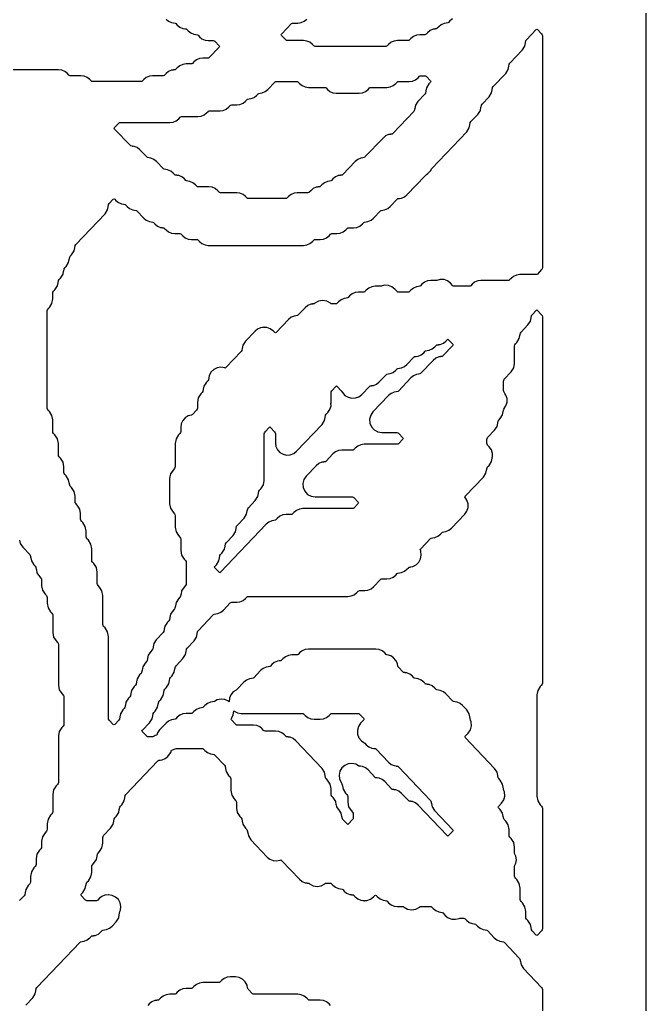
# Model space of a CAD drawing. Header units: millimetres. Extents: x 10 to 410, y 18 to 283.
# Drawn here: x 47.76 to 73.27, y 181.46 to 221.57 of the extents above; entities that cross this region are included whole.
import ezdxf

# ---------------------------------------------------------------- set-up
doc = ezdxf.new("R2010")
doc.units = ezdxf.units.MM
doc.layers.add('CUT', color=1, linetype='Continuous')

msp = doc.modelspace()

# ---------------------------------------------------------------- linework, layer by layer
at = {"layer": 'CUT'}
for points in [[(52.134, 157), (60.134, 157), (60.134, 160), (73.2679, 160), (73.2679, 280), (60.134, 280), (60.134, 283), (52.134, 283), (52.134, 280), (31.134, 280), (31.134, 283), (23.134, 283), (23.134, 280), (10, 280), (10, 160), (23.134, 160), (23.134, 157), (31.134, 157), (31.134, 160), (52.134, 160)], [(49.3438, 210.9413), (49.3681, 210.9792), (49.4242, 211.0382), (49.5261, 211.1972), (49.5511, 211.3272), (49.5528, 211.3268), (49.5703, 211.4179), (49.5946, 211.4558), (49.6507, 211.5148), (49.7526, 211.6738), (49.7776, 211.8038), (49.7793, 211.8034), (49.7968, 211.8945), (49.8211, 211.9324), (49.8772, 211.9914), (49.9791, 212.1504), (50.0041, 212.2804), (50.0058, 212.28), (50.0233, 212.3711), (50.0476, 212.409), (51.2362, 213.6595), (51.3381, 213.8185), (51.3631, 213.9484), (51.3648, 213.9481), (51.3823, 214.0392), (51.4066, 214.0771), (51.5723, 214.2514), (51.6003, 214.2726), (51.6283, 214.2514), (51.679, 214.1981), (51.7841, 214.1138), (51.9079, 214.0607), (51.9864, 214.05), (51.986, 214.0471), (52.0515, 214.0382), (52.0767, 214.018), (52.132, 213.9598), (52.2371, 213.8755), (52.3609, 213.8224), (52.4394, 213.8117), (52.439, 213.8088), (52.5045, 213.7999), (52.5297, 213.7797), (52.8115, 213.4832), (52.9167, 213.3989), (53.0405, 213.3458), (53.1189, 213.3351), (53.1185, 213.3322), (53.184, 213.3233), (53.2092, 213.3031), (53.2646, 213.2449), (53.3697, 213.1606), (53.4935, 213.1075), (53.5719, 213.0968), (53.5715, 213.0939), (53.637, 213.085), (53.6622, 213.0648), (53.7176, 213.0066), (53.8227, 212.9223), (53.9465, 212.8692), (54.08, 212.8511), (54.2846, 212.8511), (54.3166, 212.8467), (54.3417, 212.8265), (54.3971, 212.7683), (54.5022, 212.684), (54.626, 212.6309), (54.7595, 212.6128), (54.9641, 212.6128), (54.9961, 212.6084), (55.0213, 212.5882), (55.0766, 212.53), (55.1817, 212.4457), (55.3055, 212.3926), (55.439, 212.3745), (59.3135, 212.3745), (59.447, 212.3926), (59.5708, 212.4457), (59.6759, 212.53), (59.7313, 212.5882), (59.7565, 212.6084), (59.7884, 212.6128), (59.9931, 212.6128), (60.1265, 212.6309), (60.2503, 212.684), (60.3555, 212.7683), (60.4108, 212.8265), (60.436, 212.8467), (60.468, 212.8511), (60.6726, 212.8511), (60.8061, 212.8692), (60.9299, 212.9223), (61.035, 213.0066), (61.0904, 213.0648), (61.1155, 213.085), (61.1475, 213.0894), (61.3521, 213.0894), (61.4856, 213.1075), (61.6094, 213.1606), (61.7145, 213.2449), (61.7699, 213.3031), (61.7951, 213.3233), (61.8605, 213.3322), (61.8601, 213.3351), (61.9386, 213.3458), (62.0624, 213.3989), (62.1675, 213.4832), (62.4494, 213.7797), (62.4746, 213.7999), (62.5401, 213.8088), (62.5397, 213.8117), (62.6181, 213.8224), (62.7419, 213.8755), (62.847, 213.9598), (63.1289, 214.2563), (63.1541, 214.2765), (63.2196, 214.2854), (63.2192, 214.2883), (63.2977, 214.299), (63.4215, 214.3521), (63.5266, 214.4364), (64.2615, 215.2095), (64.3196, 215.2561), (64.382, 215.2947), (64.4797, 215.4063), (64.5441, 215.5069), (65.9592, 216.9957), (66.0612, 217.1547), (66.0862, 217.2846), (66.0878, 217.2843), (66.1053, 217.3753), (66.1297, 217.4133), (66.4123, 217.7106), (66.5142, 217.8696), (66.5392, 217.9995), (66.5409, 217.9992), (66.5584, 218.0902), (66.5827, 218.1282), (66.8653, 218.4255), (66.9672, 218.5845), (66.9922, 218.7144), (66.9939, 218.7141), (67.0114, 218.8051), (67.0357, 218.843), (67.5448, 219.3786), (67.6467, 219.5377), (67.6717, 219.6676), (67.6734, 219.6673), (67.6909, 219.7583), (67.7152, 219.7962), (68.2243, 220.3318), (68.3262, 220.4908), (68.3512, 220.6208), (68.3529, 220.6205), (68.3704, 220.7115), (68.3947, 220.7494), (68.7869, 221.162), (68.8149, 221.1833), (68.8429, 221.162), (69.0086, 220.9877), (69.0329, 220.9498), (69.0414, 220.9055), (69.0414, 211.4689), (69.0329, 211.4247), (69.0086, 211.3867), (68.8382, 211.2075), (68.8131, 211.1873), (68.7811, 211.183), (68.1235, 211.183), (67.99, 211.1648), (67.8662, 211.1117), (67.7611, 211.0275), (67.7057, 210.9692), (67.6805, 210.949), (67.6486, 210.9447), (66.5379, 210.9447), (66.4044, 210.9265), (66.2806, 210.8734), (66.1755, 210.7892), (66.1201, 210.7309), (66.095, 210.7107), (66.063, 210.7064), (65.4511, 210.7064), (65.4192, 210.7107), (65.394, 210.7309), (65.296, 210.834), (65.1762, 210.9267), (65.0342, 210.9793), (64.883, 210.987), (64.7368, 210.9491), (64.704, 210.9447), (64.4993, 210.9447), (64.3659, 210.9265), (64.2421, 210.8734), (64.1369, 210.7892), (64.0816, 210.7309), (64.0564, 210.7107), (63.9909, 210.7018), (63.9913, 210.6989), (63.9128, 210.6882), (63.789, 210.6351), (63.6839, 210.5509), (63.6286, 210.4926), (63.6034, 210.4724), (63.5714, 210.4681), (63.1861, 210.4681), (63.1541, 210.4724), (63.1289, 210.4926), (63.0309, 210.5957), (62.9111, 210.6884), (62.7691, 210.741), (62.6179, 210.7487), (62.4717, 210.7108), (62.4389, 210.7064), (62.2343, 210.7064), (62.1008, 210.6882), (61.977, 210.6351), (61.8719, 210.5509), (61.8165, 210.4926), (61.7913, 210.4724), (61.7594, 210.4681), (61.5547, 210.4681), (61.4213, 210.4499), (61.2975, 210.3968), (61.1923, 210.3126), (61.137, 210.2543), (61.1118, 210.2341), (61.0463, 210.2252), (61.0467, 210.2223), (60.9682, 210.2116), (60.8444, 210.1585), (60.7393, 210.0743), (60.684, 210.016), (60.6588, 209.9958), (60.6268, 209.9915), (60.468, 209.9915), (60.436, 209.9958), (60.4071, 210.019), (60.2601, 210.1006), (60.0944, 210.1289), (59.9287, 210.1006), (59.7817, 210.019), (59.7527, 209.9958), (59.6873, 209.9869), (59.6877, 209.984), (59.6092, 209.9733), (59.4854, 209.9202), (59.3803, 209.836), (59.0984, 209.5394), (59.0732, 209.5192), (59.0077, 209.5103), (59.0081, 209.5074), (58.9297, 209.4967), (58.8059, 209.4436), (58.7008, 209.3594), (58.197, 208.8294), (58.1691, 208.8082), (58.1411, 208.8294), (58.089, 208.8842), (57.9643, 208.9796), (57.8162, 209.0316), (57.716, 209.0339), (57.716, 209.0383), (57.7041, 209.0383), (57.678, 209.0348), (57.6593, 209.0352), (57.6487, 209.0337), (57.6491, 209.0308), (57.5706, 209.0201), (57.4468, 208.967), (57.3417, 208.8828), (56.9476, 208.4682), (56.8457, 208.3092), (56.8207, 208.1792), (56.819, 208.1795), (56.8015, 208.0885), (56.7772, 208.0506), (56.1585, 207.3997), (56.1293, 207.3775), (56.1103, 207.3839), (55.9552, 207.41), (55.7997, 207.3865), (55.6591, 207.316), (55.5474, 207.2052), (55.4757, 207.0653), (55.4633, 206.9874), (55.46, 206.9881), (55.4425, 206.897), (55.4181, 206.8591), (55.362, 206.8001), (55.2601, 206.6411), (55.2351, 206.5111), (55.2335, 206.5115), (55.2159, 206.4204), (55.1916, 206.3825), (55.1355, 206.3235), (55.0336, 206.1645), (54.9979, 205.979), (54.9979, 205.7498), (54.9894, 205.7055), (54.9651, 205.6676), (54.7947, 205.4884), (54.7696, 205.4682), (54.7511, 205.4657), (54.6135, 205.4263), (54.4927, 205.3496), (54.3986, 205.2418), (54.3389, 205.1118), (54.3184, 204.9702), (54.3184, 204.7966), (54.3099, 204.7523), (54.2856, 204.7144), (54.2295, 204.6554), (54.1276, 204.4964), (54.0919, 204.3109), (54.0919, 203.3668), (54.0834, 203.3225), (54.0591, 203.2846), (54.003, 203.2256), (53.9011, 203.0666), (53.8654, 202.8811), (53.8654, 201.8508), (53.9011, 201.6653), (54.003, 201.5063), (54.0591, 201.4473), (54.0834, 201.4094), (54.0919, 201.3651), (54.0919, 200.8976), (54.1276, 200.7121), (54.2295, 200.5531), (54.2856, 200.4941), (54.3099, 200.4562), (54.3184, 200.4119), (54.3184, 199.9444), (54.3541, 199.7589), (54.456, 199.5999), (54.5121, 199.5409), (54.5364, 199.503), (54.5449, 199.4587), (54.5449, 198.6008), (54.5364, 198.5566), (54.5121, 198.5187), (54.456, 198.4597), (54.3541, 198.3006), (54.3291, 198.1707), (54.3274, 198.171), (54.3099, 198.08), (54.2856, 198.0421), (54.2295, 197.9831), (54.1276, 197.824), (54.1026, 197.6941), (54.1009, 197.6944), (54.0834, 197.6034), (54.0591, 197.5655), (54.003, 197.5065), (53.9011, 197.3475), (53.8761, 197.2175), (53.8744, 197.2178), (53.8569, 197.1268), (53.8326, 197.0889), (53.7765, 197.0299), (53.6746, 196.8709), (53.6496, 196.7409), (53.6479, 196.7412), (53.6304, 196.6502), (53.6061, 196.6123), (53.3235, 196.315), (53.2216, 196.156), (53.1966, 196.026), (53.1949, 196.0263), (53.1774, 195.9353), (53.1531, 195.8974), (53.097, 195.8384), (52.995, 195.6794), (52.9701, 195.5494), (52.9684, 195.5498), (52.9509, 195.4587), (52.9265, 195.4208), (52.8705, 195.3618), (52.7685, 195.2028), (52.7435, 195.0728), (52.7419, 195.0732), (52.7244, 194.9821), (52.7, 194.9442), (52.644, 194.8852), (52.542, 194.7262), (52.517, 194.5962), (52.5154, 194.5966), (52.4978, 194.5055), (52.4735, 194.4676), (52.4174, 194.4086), (52.3155, 194.2496), (52.2905, 194.1196), (52.2888, 194.12), (52.2713, 194.0289), (52.247, 193.991), (52.1909, 193.932), (52.089, 193.773), (52.064, 193.643), (52.0623, 193.6434), (52.0448, 193.5523), (52.0205, 193.5144), (51.9644, 193.4554), (51.8625, 193.2964), (51.8375, 193.1665), (51.8358, 193.1668), (51.8183, 193.0757), (51.794, 193.0378), (51.6283, 192.8635), (51.6003, 192.8423), (51.5723, 192.8635), (51.4066, 193.0378), (51.3823, 193.0757), (51.3738, 193.12), (51.3738, 196.4471), (51.3381, 196.6326), (51.2362, 196.7916), (51.1801, 196.8506), (51.1558, 196.8885), (51.1473, 196.9328), (51.1473, 198.1152), (51.1116, 198.3006), (51.0097, 198.4597), (50.9536, 198.5187), (50.9293, 198.5566), (50.9208, 198.6008), (50.9208, 199.0684), (50.8851, 199.2538), (50.7832, 199.4128), (50.7271, 199.4718), (50.7028, 199.5098), (50.6943, 199.554), (50.6943, 200.0216), (50.6586, 200.207), (50.5567, 200.366), (50.5006, 200.425), (50.4763, 200.463), (50.4678, 200.5072), (50.4678, 200.7365), (50.4321, 200.9219), (50.3302, 201.0809), (50.2741, 201.1399), (50.2498, 201.1779), (50.2413, 201.2221), (50.2413, 201.4513), (50.2056, 201.6368), (50.1037, 201.7958), (50.0476, 201.8548), (50.0233, 201.8928), (50.0148, 201.937), (50.0148, 202.1662), (49.9791, 202.3517), (49.8772, 202.5107), (49.8211, 202.5697), (49.7968, 202.6077), (49.7793, 202.6987), (49.7776, 202.6984), (49.7526, 202.8283), (49.6507, 202.9873), (49.5946, 203.0463), (49.5703, 203.0843), (49.5618, 203.1285), (49.5618, 203.3577), (49.5261, 203.5432), (49.4242, 203.7022), (49.3681, 203.7612), (49.3438, 203.7991), (49.3352, 203.8434), (49.3352, 204.3109), (49.2996, 204.4964), (49.1977, 204.6554), (49.1416, 204.7144), (49.1172, 204.7523), (49.1087, 204.7966), (49.1087, 205.2641), (49.0731, 205.4496), (48.9711, 205.6086), (48.9151, 205.6676), (48.8907, 205.7055), (48.8822, 205.7498), (48.8822, 209.7055), (48.8907, 209.7498), (48.9151, 209.7877), (48.9711, 209.8467), (49.0731, 210.0057), (49.1087, 210.1912), (49.1087, 210.4204), (49.1172, 210.4647), (49.1416, 210.5026), (49.1977, 210.5616), (49.2996, 210.7206), (49.3246, 210.8506), (49.3262, 210.8502)], [(51.8035, 217.3542), (51.8287, 217.3744), (51.8607, 217.3787), (53.8773, 217.3787), (54.0108, 217.3969), (54.1346, 217.45), (54.2397, 217.5342), (54.2951, 217.5925), (54.3203, 217.6127), (54.3523, 217.617), (55.0099, 217.617), (55.1434, 217.6352), (55.2672, 217.6883), (55.3723, 217.7725), (55.4277, 217.8308), (55.4528, 217.851), (55.4848, 217.8553), (55.9159, 217.8553), (56.0494, 217.8735), (56.1732, 217.9266), (56.2783, 218.0108), (56.3337, 218.0691), (56.3589, 218.0893), (56.3908, 218.0936), (56.5954, 218.0936), (56.7289, 218.1118), (56.8527, 218.1649), (56.9578, 218.2491), (57.0132, 218.3074), (57.0384, 218.3276), (57.1039, 218.3365), (57.1035, 218.3394), (57.1819, 218.3501), (57.3057, 218.4032), (57.4109, 218.4874), (57.4662, 218.5457), (57.4914, 218.5659), (57.5569, 218.5748), (57.5565, 218.5777), (57.635, 218.5884), (57.7588, 218.6415), (57.8639, 218.7257), (58.1457, 219.0223), (58.1709, 219.0425), (58.2029, 219.0468), (59.0413, 219.0468), (59.0732, 219.0425), (59.0984, 219.0223), (59.1538, 218.964), (59.2589, 218.8798), (59.3827, 218.8267), (59.5162, 218.8085), (60.1738, 218.8085), (60.2058, 218.8042), (60.2309, 218.784), (60.2863, 218.7257), (60.3914, 218.6415), (60.5152, 218.5884), (60.6487, 218.5702), (61.5786, 218.5702), (61.7121, 218.5884), (61.8359, 218.6415), (61.941, 218.7257), (61.9964, 218.784), (62.0216, 218.8042), (62.0535, 218.8085), (62.7112, 218.8085), (62.8446, 218.8267), (62.9684, 218.8798), (63.0736, 218.964), (63.1289, 219.0223), (63.1541, 219.0425), (63.1861, 219.0468), (63.6172, 219.0468), (63.7507, 219.065), (63.8745, 219.1181), (63.9796, 219.2023), (64.035, 219.2606), (64.0601, 219.2808), (64.0921, 219.2851), (64.2509, 219.2851), (64.2829, 219.2808), (64.3081, 219.2606), (64.485, 219.0744), (64.5043, 219.0468), (64.485, 219.0192), (64.4224, 218.9533), (64.3204, 218.7943), (64.2955, 218.6643), (64.2938, 218.6646), (64.2763, 218.5736), (64.2519, 218.5357), (63.9694, 218.2384), (63.8674, 218.0794), (63.8424, 217.9494), (63.8408, 217.9498), (63.8232, 217.8587), (63.7989, 217.8208), (62.949, 216.9267), (62.9239, 216.9065), (62.8584, 216.8976), (62.8588, 216.8946), (62.7803, 216.884), (62.6565, 216.8309), (62.5514, 216.7466), (61.8165, 215.9735), (61.7913, 215.9533), (61.7258, 215.9444), (61.7262, 215.9415), (61.6478, 215.9308), (61.524, 215.8777), (61.4188, 215.7934), (60.9105, 215.2586), (60.8853, 215.2384), (60.8198, 215.2295), (60.8202, 215.2266), (60.7417, 215.2159), (60.6179, 215.1628), (60.5128, 215.0785), (60.4574, 215.0203), (60.4323, 215.0001), (60.3668, 214.9912), (60.3672, 214.9883), (60.2887, 214.9776), (60.1649, 214.9245), (60.0598, 214.8402), (60.0044, 214.782), (59.9793, 214.7618), (59.9138, 214.7529), (59.9142, 214.75), (59.8357, 214.7393), (59.7119, 214.6862), (59.6068, 214.6019), (59.5514, 214.5437), (59.5262, 214.5235), (59.4943, 214.5191), (59.0632, 214.5191), (58.9297, 214.501), (58.8059, 214.4479), (58.7008, 214.3636), (58.6454, 214.3054), (58.6202, 214.2852), (58.5882, 214.2809), (57.0704, 214.2809), (57.0384, 214.2852), (57.0132, 214.3054), (56.9578, 214.3636), (56.8527, 214.4479), (56.7289, 214.501), (56.5954, 214.5191), (55.9378, 214.5191), (55.9058, 214.5235), (55.8807, 214.5437), (55.8253, 214.6019), (55.7202, 214.6862), (55.5964, 214.7393), (55.4629, 214.7574), (55.0318, 214.7574), (54.9998, 214.7618), (54.9746, 214.782), (54.9193, 214.8402), (54.8141, 214.9245), (54.6904, 214.9776), (54.6119, 214.9883), (54.6123, 214.9912), (54.5468, 215.0001), (54.5216, 215.0203), (54.4663, 215.0785), (54.3611, 215.1628), (54.2373, 215.2159), (54.1589, 215.2266), (54.1593, 215.2295), (54.0938, 215.2384), (54.0686, 215.2586), (54.0132, 215.3168), (53.9081, 215.4011), (53.7843, 215.4542), (53.7059, 215.4649), (53.7063, 215.4678), (53.6408, 215.4767), (53.6156, 215.4969), (53.3337, 215.7934), (53.2286, 215.8777), (53.1048, 215.9308), (53.0263, 215.9415), (53.0267, 215.9444), (52.9612, 215.9533), (52.9361, 215.9735), (52.6542, 216.27), (52.5491, 216.3543), (52.4253, 216.4074), (52.3468, 216.4181), (52.3472, 216.421), (52.2817, 216.4299), (52.2565, 216.4501), (51.6266, 217.1128), (51.6074, 217.1404), (51.6266, 217.168)], [(53.2344, 192.3832), (53.1768, 192.3585), (53.1755, 192.3577), (53.1569, 192.3581), (53.152, 192.3574), (52.9932, 192.3574), (52.9612, 192.3618), (52.9361, 192.382), (52.7591, 192.5681), (52.7399, 192.5957), (52.7591, 192.6233), (53.0483, 192.9276), (53.1502, 193.0866), (53.1752, 193.2165), (53.1769, 193.2162), (53.1944, 193.3072), (53.2187, 193.3452), (53.2748, 193.4042), (53.3767, 193.5632), (53.4017, 193.6931), (53.4034, 193.6928), (53.4209, 193.7838), (53.4452, 193.8218), (53.5013, 193.8808), (53.6032, 194.0398), (53.6282, 194.1697), (53.6299, 194.1694), (53.6474, 194.2604), (53.6717, 194.2984), (53.7278, 194.3574), (53.8297, 194.5164), (53.8547, 194.6463), (53.8564, 194.646), (53.8739, 194.737), (53.8982, 194.775), (53.9543, 194.834), (54.0562, 194.993), (54.0812, 195.1229), (54.0829, 195.1226), (54.1004, 195.2136), (54.1247, 195.2516), (54.4073, 195.5489), (54.5093, 195.7079), (54.5342, 195.8378), (54.5359, 195.8375), (54.5534, 195.9285), (54.5778, 195.9664), (54.8604, 196.2638), (54.9623, 196.4228), (54.9873, 196.5527), (54.9889, 196.5524), (55.0065, 196.6434), (55.0308, 196.6813), (55.6542, 197.3372), (55.6793, 197.3574), (55.7448, 197.3663), (55.7444, 197.3692), (55.8229, 197.3799), (55.9467, 197.433), (56.0518, 197.5172), (56.3337, 197.8138), (56.3589, 197.834), (56.3908, 197.8383), (56.5954, 197.8383), (56.7289, 197.8564), (56.8527, 197.9096), (56.9578, 197.9938), (57.0132, 198.0521), (57.0384, 198.0722), (57.0704, 198.0766), (61.1256, 198.0766), (61.2591, 198.0947), (61.3829, 198.1479), (61.488, 198.2321), (61.5434, 198.2904), (61.5685, 198.3105), (61.6005, 198.3149), (61.8051, 198.3149), (61.9386, 198.333), (62.0624, 198.3862), (62.1675, 198.4704), (62.4494, 198.767), (62.4746, 198.7871), (62.5065, 198.7915), (62.7112, 198.7915), (62.8446, 198.8096), (62.9684, 198.8628), (63.0736, 198.947), (63.1289, 199.0053), (63.1541, 199.0254), (63.2196, 199.0343), (63.2192, 199.0373), (63.2977, 199.0479), (63.4215, 199.1011), (63.5266, 199.1853), (63.5819, 199.2436), (63.6071, 199.2637), (63.6726, 199.2726), (63.6719, 199.2782), (63.7614, 199.2923), (63.9002, 199.3626), (64.0107, 199.4721), (64.0822, 199.6104), (64.1077, 199.7639), (64.0848, 199.9178), (64.0646, 199.982), (64.0845, 200.0106), (64.488, 200.4351), (64.5131, 200.4552), (64.5786, 200.4641), (64.5782, 200.4671), (64.6567, 200.4777), (64.7805, 200.5309), (64.8856, 200.6151), (64.941, 200.6733), (64.9662, 200.6935), (65.0317, 200.7024), (65.0313, 200.7054), (65.1097, 200.716), (65.2335, 200.7691), (65.3386, 200.8534), (65.8827, 201.4257), (65.9692, 201.55), (66.0145, 201.6945), (66.0145, 201.8459), (65.9692, 201.9904), (65.9158, 202.0671), (65.9183, 202.0688), (65.8774, 202.1277), (65.8966, 202.1553), (66.6388, 202.9361), (66.7407, 203.0951), (66.7657, 203.225), (66.7674, 203.2247), (66.7849, 203.3157), (66.8092, 203.3537), (66.8653, 203.4127), (66.9672, 203.5717), (66.9922, 203.7016), (66.9939, 203.7013), (67, 203.7334), (67.0004, 203.7443), (67.0029, 203.7572), (67.0029, 203.7957), (67.002, 203.7957), (67.005, 203.891), (66.9607, 204.0423), (66.8714, 204.1723), (66.8092, 204.2378), (66.7849, 204.2757), (66.7764, 204.32), (66.7764, 204.463), (66.7849, 204.5072), (66.8092, 204.5452), (67.0918, 204.8425), (67.1937, 205.0015), (67.2187, 205.1314), (67.2204, 205.1311), (67.2379, 205.2221), (67.2622, 205.2601), (67.3183, 205.3191), (67.4202, 205.4781), (67.4452, 205.608), (67.4469, 205.6077), (67.4644, 205.6987), (67.5144, 205.7768), (67.5122, 205.7782), (67.5547, 205.8394), (67.6, 205.9839), (67.6, 206.1353), (67.5547, 206.2798), (67.5122, 206.3409), (67.5144, 206.3424), (67.4644, 206.4204), (67.4559, 206.4647), (67.4559, 206.846), (67.4644, 206.8902), (67.4887, 206.9282), (67.7713, 207.2255), (67.8732, 207.3845), (67.9089, 207.5699), (67.9089, 208.2758), (67.9174, 208.32), (67.9417, 208.3579), (67.9978, 208.4169), (68.0997, 208.576), (68.1247, 208.7059), (68.1264, 208.7056), (68.1439, 208.7966), (68.1682, 208.8345), (68.4508, 209.1318), (68.5528, 209.2908), (68.5777, 209.4208), (68.5794, 209.4205), (68.5969, 209.5115), (68.6213, 209.5494), (68.7869, 209.7237), (68.8149, 209.745), (68.8429, 209.7237), (69.0086, 209.5494), (69.0329, 209.5115), (69.0414, 209.4672), (69.0414, 194.5498), (69.0329, 194.5055), (69.0086, 194.4676), (68.9525, 194.4086), (68.8506, 194.2496), (68.8149, 194.0641), (68.8149, 189.9359), (68.8506, 189.7504), (68.9525, 189.5914), (69.0086, 189.5324), (69.0329, 189.4945), (69.0414, 189.4502), (69.0414, 184.5413), (69.0329, 184.497), (69.0086, 184.4591), (68.8429, 184.2848), (68.8149, 184.2635), (68.7869, 184.2848), (68.6213, 184.4591), (68.5969, 184.497), (68.5794, 184.5881), (68.5777, 184.5877), (68.5528, 184.7177), (68.4508, 184.8767), (68.3947, 184.9357), (68.3704, 184.9736), (68.3619, 185.0179), (68.3619, 185.2471), (68.3262, 185.4326), (68.2243, 185.5916), (68.1682, 185.6506), (68.1439, 185.6885), (68.1354, 185.7328), (68.1354, 186.2003), (68.0997, 186.3858), (67.9978, 186.5448), (67.9417, 186.6038), (67.9174, 186.6417), (67.9089, 186.6859), (67.9089, 187.0672), (67.9212, 187.1313), (67.9583, 187.2126), (67.9784, 187.3532), (67.9583, 187.4938), (67.9212, 187.5751), (67.9089, 187.6391), (67.9089, 187.8684), (67.8732, 188.0538), (67.7713, 188.2128), (67.7152, 188.2718), (67.6909, 188.3098), (67.6824, 188.354), (67.6824, 188.5833), (67.6467, 188.7687), (67.5448, 188.9277), (67.4887, 188.9867), (67.4644, 189.0247), (67.4469, 189.1157), (67.4452, 189.1154), (67.4202, 189.2453), (67.3183, 189.4043), (67.2556, 189.4703), (67.2364, 189.4979), (67.2556, 189.5255), (67.3746, 189.6506), (67.4672, 189.7878), (67.5099, 189.9477), (67.4981, 190.1128), (67.4729, 190.1718), (67.4469, 190.3072), (67.4452, 190.3069), (67.4202, 190.4368), (67.3183, 190.5958), (67.2622, 190.6548), (67.2379, 190.6928), (67.2204, 190.7838), (67.2187, 190.7835), (67.1937, 190.9134), (67.0918, 191.0724), (65.8966, 192.3298), (65.8774, 192.3574), (65.8966, 192.385), (66.0155, 192.5102), (66.1081, 192.6474), (66.1509, 192.8073), (66.1391, 192.9723), (66.1139, 193.0314), (66.0878, 193.1668), (66.0862, 193.1665), (66.0612, 193.2964), (65.9592, 193.4554), (65.7917, 193.6317), (65.6865, 193.716), (65.5627, 193.7691), (65.4843, 193.7798), (65.4847, 193.7827), (65.4192, 193.7916), (65.394, 193.8118), (65.1121, 194.1083), (65.007, 194.1926), (64.8832, 194.2457), (64.8047, 194.2563), (64.8051, 194.2593), (64.7397, 194.2682), (64.7145, 194.2884), (64.6591, 194.3466), (64.554, 194.4309), (64.4302, 194.484), (64.3517, 194.4946), (64.3521, 194.4976), (64.2866, 194.5065), (64.2615, 194.5267), (64.2061, 194.5849), (64.101, 194.6691), (63.9772, 194.7223), (63.8987, 194.7329), (63.8991, 194.7359), (63.8336, 194.7448), (63.8084, 194.7649), (63.7531, 194.8232), (63.648, 194.9074), (63.5242, 194.9606), (63.4457, 194.9712), (63.4461, 194.9742), (63.3806, 194.9831), (63.3554, 195.0032), (63.1785, 195.1894), (63.1575, 195.2196), (63.153, 195.2339), (63.1375, 195.3408), (63.0778, 195.4708), (62.9837, 195.5786), (62.8629, 195.6553), (62.7254, 195.6947), (62.7011, 195.698), (62.6759, 195.7181), (62.6205, 195.7764), (62.5154, 195.8606), (62.3916, 195.9138), (62.2581, 195.9319), (59.5162, 195.9319), (59.3827, 195.9138), (59.2589, 195.8606), (59.1538, 195.7764), (59.0984, 195.7181), (59.0732, 195.698), (59.0413, 195.6936), (58.8366, 195.6936), (58.7032, 195.6755), (58.5794, 195.6223), (58.4742, 195.5381), (58.4189, 195.4798), (58.3937, 195.4597), (58.3282, 195.4508), (58.3286, 195.4478), (58.2501, 195.4372), (58.1263, 195.384), (58.0212, 195.2998), (57.9659, 195.2415), (57.9407, 195.2214), (57.8752, 195.2125), (57.8756, 195.2095), (57.7971, 195.1989), (57.6733, 195.1457), (57.5682, 195.0615), (57.2863, 194.7649), (57.2612, 194.7448), (57.1957, 194.7359), (57.1961, 194.7329), (57.1176, 194.7223), (56.9938, 194.6691), (56.8887, 194.5849), (56.6068, 194.2884), (56.5752, 194.263), (56.4581, 194.19), (56.3594, 194.0751), (56.2997, 193.936), (56.2844, 193.7853), (56.285, 193.7826), (56.2577, 193.808), (56.1145, 193.8745), (55.9577, 193.893), (55.8029, 193.8616), (55.691, 193.798), (55.6762, 193.7917), (55.6101, 193.7827), (55.6105, 193.7798), (55.532, 193.7691), (55.4083, 193.716), (55.3031, 193.6317), (55.2478, 193.5735), (55.2226, 193.5533), (55.1571, 193.5444), (55.1575, 193.5415), (55.079, 193.5308), (54.9552, 193.4777), (54.8501, 193.3934), (54.7947, 193.3352), (54.7696, 193.315), (54.7376, 193.3106), (54.533, 193.3106), (54.3995, 193.2925), (54.2757, 193.2394), (54.1706, 193.1551), (54.1152, 193.0969), (54.09, 193.0767), (54.0246, 193.0678), (54.025, 193.0649), (53.9465, 193.0542), (53.8227, 193.0011), (53.7176, 192.9168), (53.4537, 192.6392), (53.3679, 192.5164), (53.3379, 192.4224), (53.2786, 192.4088)], [(55.7664, 199.3616), (55.8683, 199.5206), (55.8933, 199.6506), (55.895, 199.6502), (55.9125, 199.7413), (55.9368, 199.7792), (55.9929, 199.8382), (56.0948, 199.9972), (56.1198, 200.1272), (56.1215, 200.1268), (56.139, 200.2179), (56.1633, 200.2558), (56.4459, 200.5531), (56.5478, 200.7121), (56.5728, 200.8421), (56.5745, 200.8417), (56.592, 200.9328), (56.6163, 200.9707), (56.8989, 201.268), (57.0008, 201.427), (57.0258, 201.557), (57.0275, 201.5566), (57.045, 201.6477), (57.0693, 201.6856), (57.3519, 201.9829), (57.4539, 202.1419), (57.4789, 202.2718), (57.4805, 202.2715), (57.498, 202.3626), (57.5224, 202.4005), (57.5784, 202.4595), (57.6804, 202.6185), (57.716, 202.804), (57.716, 204.7013), (57.7246, 204.7455), (57.7489, 204.7835), (57.9146, 204.9578), (57.9425, 204.979), (57.9705, 204.9578), (58.1362, 204.7835), (58.1605, 204.7455), (58.1691, 204.7013), (58.1691, 204.3326), (58.1911, 204.186), (58.2551, 204.0522), (58.3556, 203.9431), (58.4836, 203.8683), (58.6279, 203.8343), (58.7759, 203.8442), (58.9145, 203.897), (59.0315, 203.9881), (60.07, 205.0808), (60.172, 205.2398), (60.1969, 205.3697), (60.1986, 205.3694), (60.2161, 205.4604), (60.2405, 205.4984), (60.3027, 205.5639), (60.392, 205.6939), (60.4363, 205.8452), (60.4333, 205.9404), (60.4341, 205.9404), (60.4341, 206.3694), (60.4426, 206.4136), (60.467, 206.4516), (60.6327, 206.6259), (60.6606, 206.6471), (60.6886, 206.6259), (60.8543, 206.4516), (60.9016, 206.3778), (61.0009, 206.2648), (61.1293, 206.1865), (61.2751, 206.1499), (61.4253, 206.1583), (61.5661, 206.211), (61.685, 206.3032), (61.9964, 206.6308), (62.0216, 206.651), (62.0871, 206.6599), (62.0867, 206.6628), (62.1651, 206.6735), (62.2889, 206.7266), (62.394, 206.8108), (62.6759, 207.1074), (62.7011, 207.1276), (62.7666, 207.1365), (62.7662, 207.1394), (62.8446, 207.1501), (62.9684, 207.2032), (63.0736, 207.2874), (63.1289, 207.3457), (63.1541, 207.3659), (63.2196, 207.3748), (63.2192, 207.3777), (63.2977, 207.3884), (63.4215, 207.4415), (63.5266, 207.5257), (63.8084, 207.8223), (63.8336, 207.8425), (63.8991, 207.8514), (63.8987, 207.8543), (63.9772, 207.865), (64.101, 207.9181), (64.2061, 208.0023), (64.2615, 208.0606), (64.2866, 208.0808), (64.3521, 208.0897), (64.3517, 208.0926), (64.4302, 208.1033), (64.554, 208.1564), (64.6591, 208.2406), (64.7145, 208.2989), (64.7397, 208.3191), (64.8051, 208.328), (64.8047, 208.3309), (64.8832, 208.3416), (65.007, 208.3947), (65.1121, 208.4789), (65.1628, 208.5323), (65.1908, 208.5535), (65.2188, 208.5323), (65.3911, 208.351), (65.4103, 208.3234), (65.3911, 208.2958), (64.9876, 207.8713), (64.9624, 207.8512), (64.8969, 207.8423), (64.8973, 207.8393), (64.8189, 207.8287), (64.6951, 207.7755), (64.59, 207.6913), (64.0816, 207.1564), (64.0564, 207.1363), (63.9909, 207.1274), (63.9913, 207.1244), (63.9128, 207.1138), (63.789, 207.0606), (63.6839, 206.9764), (63.1755, 206.4415), (63.1504, 206.4214), (63.0849, 206.4125), (63.0853, 206.4095), (63.0068, 206.3989), (62.883, 206.3457), (62.7779, 206.2615), (62.1429, 205.5934), (62.0502, 205.456), (62.0075, 205.2959), (62.0195, 205.1306), (62.0848, 204.9783), (62.1964, 204.8558), (62.3418, 204.7764), (62.5053, 204.7489), (63.1184, 204.7489), (63.1504, 204.7446), (63.1755, 204.7244), (63.3525, 204.5382), (63.3717, 204.5106), (63.3525, 204.483), (63.1755, 204.2969), (63.1504, 204.2767), (63.1184, 204.2723), (61.7813, 204.2723), (61.6478, 204.2542), (61.524, 204.2011), (61.4188, 204.1168), (61.3635, 204.0586), (61.3383, 204.0384), (61.3063, 204.034), (60.8752, 204.034), (60.7417, 204.0159), (60.6179, 203.9628), (60.5128, 203.8785), (60.2309, 203.582), (60.2058, 203.5618), (60.1403, 203.5529), (60.1407, 203.55), (60.0622, 203.5393), (59.9384, 203.4862), (59.8333, 203.4019), (59.4248, 202.9721), (59.3321, 202.8348), (59.2894, 202.6746), (59.3014, 202.5093), (59.3667, 202.3571), (59.4783, 202.2345), (59.6237, 202.1551), (59.7872, 202.1277), (61.3063, 202.1277), (61.3383, 202.1233), (61.3635, 202.1031), (61.5404, 201.917), (61.5597, 201.8894), (61.5404, 201.8618), (61.3635, 201.6756), (61.3383, 201.6554), (61.3063, 201.6511), (59.2897, 201.6511), (59.1562, 201.6329), (59.0324, 201.5798), (58.9273, 201.4955), (58.8719, 201.4373), (58.8467, 201.4171), (58.8147, 201.4128), (58.6101, 201.4128), (58.4767, 201.3946), (58.3529, 201.3415), (58.2477, 201.2572), (58.1924, 201.199), (58.1672, 201.1788), (58.1017, 201.1699), (58.1021, 201.167), (58.0236, 201.1563), (57.8998, 201.1032), (57.7947, 201.0189), (55.932, 199.0592), (55.904, 199.038), (55.876, 199.0592), (55.7037, 199.2405), (55.6845, 199.2681), (55.7037, 199.2957)], [(56.6341, 193.3336), (56.7838, 193.3106), (59.2678, 193.3106), (59.2997, 193.3063), (59.3249, 193.2861), (59.3803, 193.2279), (59.4854, 193.1436), (59.6092, 193.0905), (59.7427, 193.0723), (59.9931, 193.0723), (60.1265, 193.0905), (60.2503, 193.1436), (60.3555, 193.2279), (60.4108, 193.2861), (60.436, 193.3063), (60.468, 193.3106), (61.5328, 193.3106), (61.5648, 193.3063), (61.59, 193.2861), (61.767, 193.0999), (61.7862, 193.0723), (61.767, 193.0447), (61.6412, 192.9125), (61.5511, 192.7806), (61.5071, 192.627), (61.5139, 192.4673), (61.5706, 192.318), (61.6716, 192.1942), (61.7715, 192.1307), (61.8165, 192.0946), (61.8719, 192.0364), (61.977, 191.9521), (62.1008, 191.899), (62.1792, 191.8883), (62.1788, 191.8854), (62.2443, 191.8765), (62.2695, 191.8563), (62.7779, 191.3215), (62.883, 191.2372), (63.0068, 191.1841), (63.0853, 191.1734), (63.0849, 191.1705), (63.1504, 191.1616), (63.1755, 191.1414), (64.4785, 189.7707), (64.5028, 189.7328), (64.5203, 189.6417), (64.522, 189.6421), (64.547, 189.5121), (64.6489, 189.3531), (65.3911, 188.5723), (65.4103, 188.5447), (65.3911, 188.5171), (65.2188, 188.3358), (65.1908, 188.3146), (65.1628, 188.3358), (63.9796, 189.5806), (63.8745, 189.6649), (63.7507, 189.718), (63.6722, 189.7287), (63.6726, 189.7316), (63.6071, 189.7405), (63.5819, 189.7607), (63.3001, 190.0572), (63.1949, 190.1415), (63.0711, 190.1946), (62.9927, 190.2053), (62.9931, 190.2082), (62.9276, 190.2171), (62.9024, 190.2373), (62.6205, 190.5338), (62.5154, 190.6181), (62.3916, 190.6712), (62.3132, 190.6819), (62.3136, 190.6848), (62.2481, 190.6937), (62.2229, 190.7139), (61.941, 191.0104), (61.8359, 191.0947), (61.7121, 191.1478), (61.6336, 191.1585), (61.634, 191.1614), (61.5679, 191.1704), (61.558, 191.1747), (61.4406, 191.2417), (61.2881, 191.2736), (61.1331, 191.257), (60.9908, 191.1935), (60.875, 191.0893), (60.7968, 190.9545), (60.764, 190.8022), (60.7796, 190.6471), (60.8423, 190.5044), (60.8786, 190.4477), (60.8962, 190.3566), (60.8978, 190.357), (60.9228, 190.227), (61.0247, 190.068), (61.0808, 190.009), (61.1052, 189.9711), (61.1137, 189.9268), (61.1137, 189.6976), (61.1493, 189.5121), (61.2513, 189.3531), (61.3073, 189.2941), (61.3317, 189.2562), (61.3402, 189.2119), (61.3402, 189.0689), (61.3317, 189.0247), (61.3073, 188.9867), (61.1417, 188.8124), (61.1137, 188.7912), (61.0857, 188.8124), (60.92, 188.9867), (60.8957, 189.0247), (60.8782, 189.1157), (60.8765, 189.1154), (60.8515, 189.2453), (60.7496, 189.4043), (60.6935, 189.4633), (60.6692, 189.5013), (60.6516, 189.5923), (60.65, 189.592), (60.625, 189.7219), (60.5231, 189.8809), (60.467, 189.9399), (60.4426, 189.9779), (60.4341, 190.0221), (60.4341, 190.2513), (60.3985, 190.4368), (60.2965, 190.5958), (60.2405, 190.6548), (60.2161, 190.6928), (60.1986, 190.7838), (60.1969, 190.7835), (60.172, 190.9134), (60.07, 191.0724), (58.9964, 192.2019), (58.8913, 192.2862), (58.7675, 192.3393), (58.689, 192.35), (58.6894, 192.3529), (58.6239, 192.3618), (58.5988, 192.382), (58.5434, 192.4402), (58.4383, 192.5245), (58.3145, 192.5776), (58.181, 192.5957), (57.7499, 192.5957), (57.7179, 192.6001), (57.6927, 192.6203), (57.6374, 192.6785), (57.5322, 192.7628), (57.4084, 192.8159), (57.275, 192.834), (56.6173, 192.834), (56.5854, 192.8384), (56.5602, 192.8586), (56.3832, 193.0447), (56.364, 193.0723), (56.3887, 193.1078), (56.4573, 193.25), (56.4781, 193.4066), (56.4752, 193.422), (56.4981, 193.4003)]]:
    msp.add_lwpolyline(points, close=True, dxfattribs=at)
for points in [[(53.7176, 221.5853), (53.8227, 221.5011), (53.9465, 221.4479), (54.025, 221.4373), (54.0246, 221.4343), (54.09, 221.4254), (54.1152, 221.4053), (54.1706, 221.347), (54.2757, 221.2628), (54.3995, 221.2096), (54.478, 221.199), (54.4776, 221.196), (54.5431, 221.1871), (54.5682, 221.167), (54.6236, 221.1087), (54.7287, 221.0245), (54.8525, 220.9713), (54.931, 220.9607), (54.9306, 220.9577), (54.9961, 220.9488), (55.0213, 220.9287), (55.0766, 220.8704), (55.1817, 220.7862), (55.3055, 220.733), (55.439, 220.7149), (55.6436, 220.7149), (55.6756, 220.7105), (55.7008, 220.6904), (55.8777, 220.5042), (55.897, 220.4766), (55.8777, 220.449), (55.4743, 220.0245), (55.4491, 220.0043), (55.4171, 220), (55.2125, 220), (55.079, 219.9819), (54.9552, 219.9287), (54.8501, 219.8445), (54.7947, 219.7862), (54.7696, 219.766), (54.7376, 219.7617), (54.533, 219.7617), (54.3995, 219.7436), (54.2757, 219.6904), (54.1706, 219.6062), (54.1152, 219.5479), (54.09, 219.5278), (54.0246, 219.5188), (54.025, 219.5159), (53.9465, 219.5053), (53.8227, 219.4521), (53.7176, 219.3679), (53.6622, 219.3096), (53.637, 219.2895), (53.6051, 219.2851), (53.1739, 219.2851), (53.0405, 219.267), (52.9167, 219.2138), (52.8115, 219.1296), (52.7562, 219.0713), (52.731, 219.0512), (52.699, 219.0468), (50.7281, 219.0468), (50.6962, 219.0512), (50.671, 219.0713), (50.6156, 219.1296), (50.5105, 219.2138), (50.3867, 219.267), (50.2532, 219.2851), (49.8221, 219.2851), (49.7901, 219.2895), (49.765, 219.3096), (49.7096, 219.3679), (49.6045, 219.4521), (49.4807, 219.5053), (49.3472, 219.5234), (46.4245, 219.5234)], [(65.3746, 221.5968), (65.2695, 221.5126), (65.2141, 221.4543), (65.1889, 221.4341), (65.1234, 221.4252), (65.1238, 221.4223), (65.0454, 221.4116), (64.9216, 221.3585), (64.8165, 221.2743), (64.7611, 221.216), (64.7359, 221.1958), (64.6704, 221.1869), (64.6708, 221.184), (64.5924, 221.1733), (64.4686, 221.1202), (64.3635, 221.036), (64.3081, 220.9777), (64.2829, 220.9575), (64.2509, 220.9532), (64.0463, 220.9532), (63.9128, 220.935), (63.789, 220.8819), (63.6839, 220.7977), (63.6286, 220.7394), (63.6034, 220.7192), (63.5714, 220.7149), (63.1403, 220.7149), (63.0068, 220.6967), (62.883, 220.6436), (62.7779, 220.5594), (62.7225, 220.5011), (62.6974, 220.4809), (62.6654, 220.4766), (59.7884, 220.4766), (59.7565, 220.4809), (59.7313, 220.5011), (59.6759, 220.5594), (59.5708, 220.6436), (59.447, 220.6967), (59.3135, 220.7149), (58.6559, 220.7149), (58.6239, 220.7192), (58.5988, 220.7394), (58.4218, 220.9256), (58.4026, 220.9532), (58.4218, 220.9808), (58.8253, 221.4053), (58.8504, 221.4254), (58.8824, 221.4298), (59.087, 221.4298), (59.2205, 221.4479), (59.3443, 221.5011), (59.4494, 221.5853)], [(47.7604, 200.3655), (47.7854, 200.2355), (47.8873, 200.0765), (48.1699, 199.7792), (48.1942, 199.7413), (48.2117, 199.6502), (48.2134, 199.6506), (48.2384, 199.5206), (48.3403, 199.3616), (48.3964, 199.3026), (48.4207, 199.2647), (48.4382, 199.1737), (48.4399, 199.174), (48.4649, 199.044), (48.5668, 198.885), (48.6229, 198.826), (48.6472, 198.7881), (48.6557, 198.7438), (48.6557, 198.5146), (48.6914, 198.3291), (48.7933, 198.1701), (48.8494, 198.1111), (48.8737, 198.0732), (48.8822, 198.0289), (48.8822, 197.7997), (48.9179, 197.6142), (49.0198, 197.4552), (49.0759, 197.3962), (49.1002, 197.3583), (49.1087, 197.3141), (49.1087, 196.6082), (49.1444, 196.4228), (49.2463, 196.2638), (49.3024, 196.2047), (49.3267, 196.1668), (49.3352, 196.1226), (49.3352, 194.4635), (49.3709, 194.2781), (49.4728, 194.1191), (49.5289, 194.0601), (49.5532, 194.0221), (49.5618, 193.9779), (49.5618, 192.8817), (49.5532, 192.8374), (49.5289, 192.7995), (49.4728, 192.7405), (49.3709, 192.5815), (49.3352, 192.396), (49.3352, 190.4987), (49.3267, 190.4545), (49.3024, 190.4165), (49.2463, 190.3575), (49.1444, 190.1985), (49.1087, 190.013), (49.1087, 189.3072), (49.1002, 189.263), (49.0759, 189.225), (49.0198, 189.166), (48.9179, 189.007), (48.8822, 188.8216), (48.8822, 188.5923), (48.8737, 188.5481), (48.8494, 188.5101), (48.7933, 188.4511), (48.6914, 188.2921), (48.6557, 188.1067), (48.6557, 187.8774), (48.6472, 187.8332), (48.6229, 187.7953), (48.5668, 187.7362), (48.4649, 187.5772), (48.4292, 187.3918), (48.4292, 187.1625), (48.4207, 187.1183), (48.3964, 187.0804), (48.3403, 187.0214), (48.2384, 186.8623), (48.2027, 186.6769), (48.2027, 186.4476), (48.1942, 186.4034), (48.1699, 186.3655), (48.1138, 186.3065), (48.0119, 186.1475), (47.9869, 186.0175), (47.9852, 186.0178), (47.9677, 185.9268), (47.9434, 185.8889), (47.7777, 185.7146), (47.7497, 185.6933)], [(48.009, 181.4303), (48.2916, 181.7276), (48.3935, 181.8866), (48.4185, 182.0165), (48.4202, 182.0162), (48.4377, 182.1072), (48.462, 182.1452), (50.218, 183.9925), (50.2431, 184.0127), (50.3086, 184.0216), (50.3082, 184.0245), (50.3867, 184.0352), (50.5105, 184.0883), (50.6156, 184.1725), (50.671, 184.2308), (50.6962, 184.251), (50.7617, 184.2599), (50.7613, 184.2628), (50.8397, 184.2735), (50.9635, 184.3266), (51.0686, 184.4108), (51.124, 184.4691), (51.1492, 184.4893), (51.2147, 184.4982), (51.2143, 184.5011), (51.2927, 184.5118), (51.4165, 184.5649), (51.5216, 184.6491), (51.6892, 184.8255), (51.7912, 184.9845), (51.8162, 185.1144), (51.8178, 185.1141), (51.8432, 185.2458), (51.864, 185.2928), (51.8809, 185.4442), (51.8515, 185.5937), (51.7784, 185.7273), (51.6685, 185.8328), (51.5319, 185.9002), (51.3814, 185.9234), (51.3619, 185.9234), (51.2284, 185.9053), (51.1046, 185.8521), (50.9995, 185.7679), (50.9441, 185.7096), (50.9189, 185.6895), (50.887, 185.6851), (50.5016, 185.6851), (50.4697, 185.6895), (50.4445, 185.7096), (50.2675, 185.8958), (50.2483, 185.9234), (50.2675, 185.951), (50.3302, 186.0169), (50.4321, 186.176), (50.4571, 186.3059), (50.4588, 186.3056), (50.4763, 186.3966), (50.5006, 186.4345), (50.5567, 186.4935), (50.6586, 186.6525), (50.6943, 186.838), (50.6943, 187.0672), (50.7028, 187.1115), (50.7271, 187.1494), (50.7832, 187.2084), (50.8851, 187.3674), (50.9101, 187.4974), (50.9118, 187.4971), (50.9293, 187.5881), (50.9536, 187.626), (51.0097, 187.685), (51.1116, 187.844), (51.1473, 188.0295), (51.1473, 188.2587), (51.1558, 188.303), (51.1801, 188.3409), (51.4627, 188.6382), (51.5647, 188.7972), (51.5896, 188.9272), (51.5913, 188.9268), (51.6088, 189.0179), (51.6332, 189.0558), (51.6892, 189.1148), (51.7912, 189.2738), (51.8162, 189.4038), (51.8178, 189.4034), (51.8353, 189.4945), (51.8597, 189.5324), (51.9157, 189.5914), (52.0177, 189.7504), (52.0427, 189.8804), (52.0443, 189.88), (52.0619, 189.9711), (52.0862, 190.009), (53.3891, 191.3797), (53.4148, 191.4003), (53.4215, 191.4032), (53.4228, 191.404), (53.4413, 191.4036), (53.4797, 191.4088), (53.4794, 191.4117), (53.5578, 191.4224), (53.6816, 191.4755), (53.7867, 191.5598), (53.8241, 191.5991), (53.9099, 191.7219), (53.9399, 191.8159), (53.9992, 191.8295), (54.0434, 191.8551), (54.0931, 191.8764), (54.1257, 191.8809), (55.1906, 191.8809), (55.2226, 191.8765), (55.2478, 191.8563), (55.3031, 191.7981), (55.4083, 191.7138), (55.532, 191.6607), (55.6105, 191.65), (55.6101, 191.6471), (55.6756, 191.6382), (55.7008, 191.618), (56.0977, 191.2005), (56.122, 191.1626), (56.1395, 191.0715), (56.1412, 191.0718), (56.1662, 190.9419), (56.2681, 190.7829), (56.3242, 190.7239), (56.3485, 190.686), (56.357, 190.6417), (56.357, 190.1742), (56.3927, 189.9887), (56.4946, 189.8297), (56.5507, 189.7707), (56.575, 189.7328), (56.5835, 189.6885), (56.5835, 189.4593), (56.6192, 189.2738), (56.7211, 189.1148), (56.7772, 189.0558), (56.8015, 189.0179), (56.819, 188.9268), (56.8207, 188.9272), (56.8457, 188.7972), (56.9476, 188.6382), (57.0037, 188.5792), (57.028, 188.5413), (57.0455, 188.4502), (57.0472, 188.4506), (57.0722, 188.3206), (57.1741, 188.1616), (57.8376, 187.4636), (57.9486, 187.3759), (58.0796, 187.3228), (58.2203, 187.3084), (58.3594, 187.3341), (58.3944, 187.3459), (58.4236, 187.3237), (59.1538, 186.5555), (59.2589, 186.4713), (59.3827, 186.4181), (59.4611, 186.4075), (59.4607, 186.4046), (59.5262, 186.3957), (59.5552, 186.3725), (59.7022, 186.2909), (59.8679, 186.2626), (60.0336, 186.2909), (60.1806, 186.3725), (60.2095, 186.3957), (60.2415, 186.4), (60.4003, 186.4), (60.4323, 186.3957), (60.4574, 186.3755), (60.5128, 186.3172), (60.6179, 186.233), (60.7417, 186.1799), (60.8202, 186.1692), (60.8198, 186.1663), (60.8853, 186.1574), (60.9105, 186.1372), (60.9658, 186.0789), (61.071, 185.9947), (61.1947, 185.9416), (61.2732, 185.9309), (61.2728, 185.928), (61.3383, 185.9191), (61.3635, 185.8989), (61.4188, 185.8406), (61.524, 185.7564), (61.6478, 185.7033), (61.7262, 185.6926), (61.7258, 185.6897), (61.7364, 185.6882), (61.7552, 185.6887), (61.7813, 185.6851), (61.7932, 185.6851), (61.7932, 185.6895), (61.8934, 185.6918), (62.0415, 185.7438), (62.1662, 185.8392), (62.2182, 185.894), (62.2462, 185.9152), (62.2742, 185.894), (62.3249, 185.8406), (62.43, 185.7564), (62.5538, 185.7033), (62.6323, 185.6926), (62.6319, 185.6897), (62.6974, 185.6808), (62.7225, 185.6606), (62.7779, 185.6023), (62.883, 185.5181), (63.0068, 185.465), (63.1403, 185.4468), (63.3449, 185.4468), (63.3769, 185.4425), (63.4058, 185.4193), (63.5528, 185.3377), (63.7185, 185.3094), (63.8842, 185.3377), (64.0312, 185.4193), (64.0601, 185.4425), (64.0921, 185.4468), (64.4774, 185.4468), (64.5094, 185.4425), (64.5346, 185.4223), (64.59, 185.364), (64.6951, 185.2798), (64.8189, 185.2267), (64.8973, 185.216), (64.8969, 185.2131), (64.9624, 185.2042), (64.9876, 185.184), (65.0856, 185.0809), (65.2054, 184.9882), (65.3474, 184.9356), (65.4986, 184.9279), (65.6448, 184.9657), (65.6777, 184.9702), (65.8365, 184.9702), (65.8685, 184.9659), (65.8936, 184.9457), (65.949, 184.8874), (66.0541, 184.8032), (66.1779, 184.7501), (66.2564, 184.7394), (66.256, 184.7365), (66.3215, 184.7276), (66.3467, 184.7074), (66.402, 184.6491), (66.5071, 184.5649), (66.6309, 184.5118), (66.7094, 184.5011), (66.709, 184.4982), (66.7745, 184.4893), (66.7997, 184.4691), (67.0815, 184.1725), (67.1867, 184.0883), (67.3105, 184.0352), (67.3889, 184.0245), (67.3885, 184.0216), (67.454, 184.0127), (67.4792, 183.9925), (68.1026, 183.3367), (68.1269, 183.2987), (68.1444, 183.2077), (68.1461, 183.208), (68.1711, 183.0781), (68.273, 182.9191), (69.0086, 182.1452), (69.0329, 182.1072), (69.0414, 182.063), (69.0414, 167.6221)], [(60.4108, 181.4203), (60.3555, 181.4785), (60.2503, 181.5628), (60.1265, 181.6159), (59.9931, 181.634), (59.5619, 181.634), (59.53, 181.6384), (59.5048, 181.6586), (59.4494, 181.7168), (59.3443, 181.8011), (59.2205, 181.8542), (59.087, 181.8723), (57.2969, 181.8723), (57.2649, 181.8767), (57.2397, 181.8969), (57.0627, 182.083), (57.0418, 182.1132), (57.0345, 182.1363), (57.0178, 182.2417), (56.9468, 182.3811), (56.8362, 182.4917), (56.6968, 182.5628), (56.5423, 182.5872), (56.3451, 182.5872), (56.2116, 182.5691), (56.0878, 182.516), (55.9827, 182.4317), (55.9273, 182.3735), (55.9021, 182.3533), (55.8701, 182.3489), (55.2125, 182.3489), (55.079, 182.3308), (54.9552, 182.2777), (54.8501, 182.1934), (54.7947, 182.1352), (54.7696, 182.115), (54.7376, 182.1106), (54.533, 182.1106), (54.3995, 182.0925), (54.2757, 182.0394), (54.1706, 181.9551), (54.1152, 181.8969), (54.09, 181.8767), (54.0581, 181.8723), (53.8535, 181.8723), (53.72, 181.8542), (53.5962, 181.8011), (53.4911, 181.7168), (53.4357, 181.6586), (53.4105, 181.6384), (53.345, 181.6295), (53.3454, 181.6266), (53.267, 181.6159), (53.1432, 181.5628), (53.0381, 181.4785), (52.9827, 181.4203)]]:
    msp.add_lwpolyline(points, dxfattribs=at)

doc.saveas('drawing.dxf')
